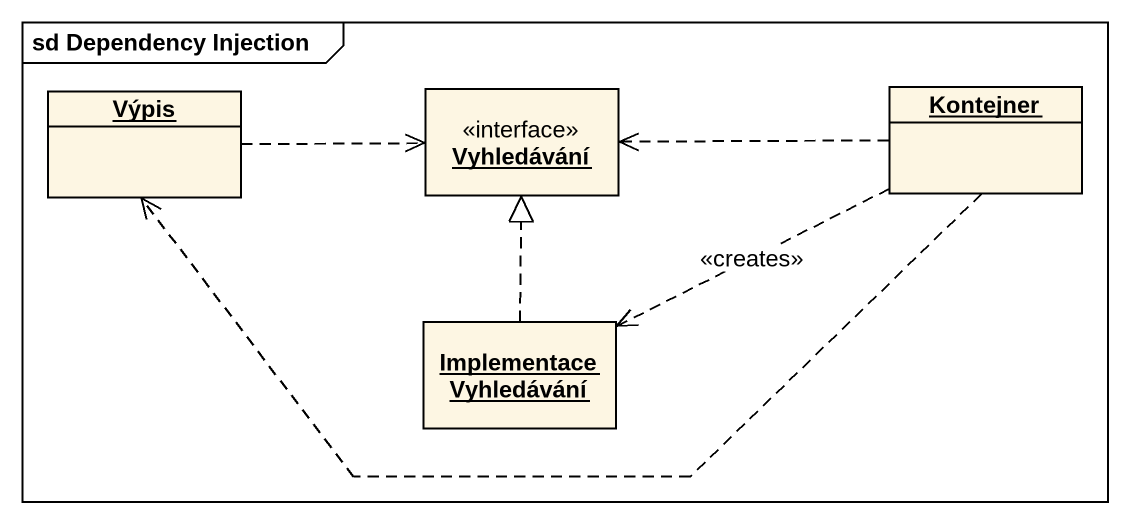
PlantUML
@startuml
mainframe sd Dependency Injection
hide circle
hide empty members
object Výpis
object Vyhledávání <<interface>>
object Kontejner
object "Implementace Vyhledávání" as Implementace_Vyhledávání
Výpis .right.> Vyhledávání
Kontejner .left.> Výpis
Kontejner .left.> Vyhledávání
Kontejner .left.> Implementace_Vyhledávání : <<creates>>
Implementace_Vyhledávání .up.|> Vyhledávání
@enduml
